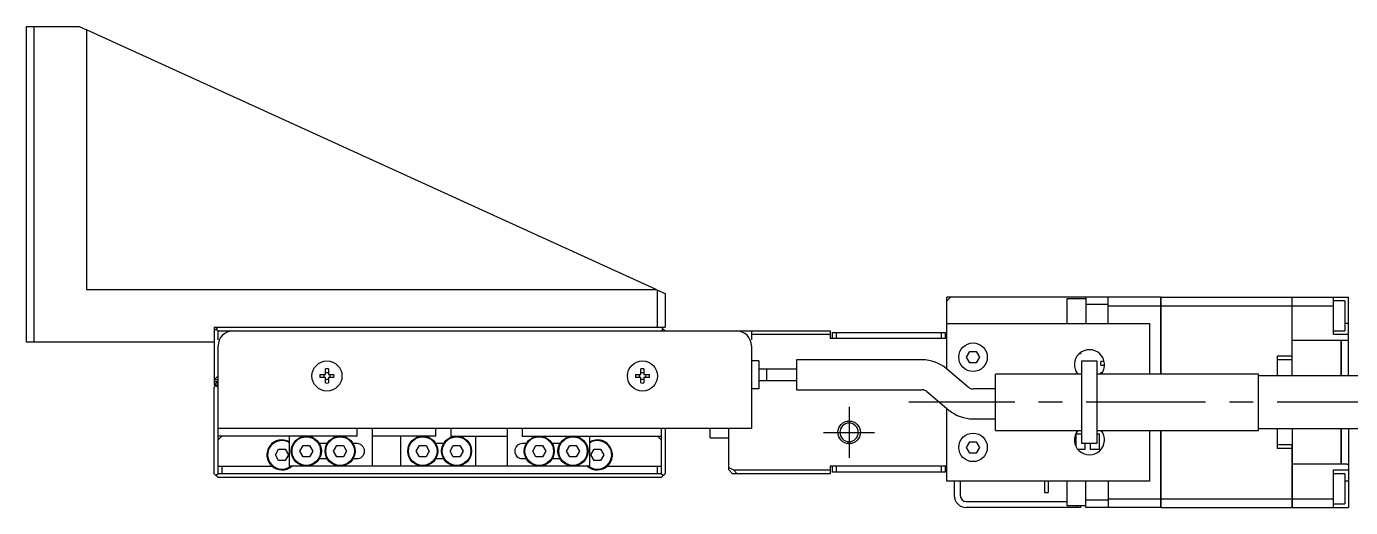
# Model space of a CAD drawing. Extents: x 0 to 759, y -8 to 648.
# Drawn here: x 0 to 176.2, y 296.2 to 360.2 of the extents above; entities that cross this region are included whole.
import ezdxf

# ---------------------------------------------------------------- set-up
doc = ezdxf.new("R2010")
doc.units = 0
doc.header["$LTSCALE"] = 0.5
doc.linetypes.add('CENTER', pattern=[50.8, 31.75, -6.35, 6.35, -6.35])
for name, color, linetype in [('MSM_CENTER', 1, 'CENTER'), ('MSM_CONTINUOUS', 7, 'CONTINUOUS'), ('MSM_NARROW', 5, 'CONTINUOUS')]:
    doc.layers.add(name, color=color, linetype=linetype)

msp = doc.modelspace()

# ---------------------------------------------------------------- linework, layer by layer
at = {"layer": 'MSM_CENTER'}
for p, q in [((109.5, 309.575418), (109.5, 302.775418)), ((258.55, 310.175419), (117.45, 310.175419)), ((106.1, 306.175418), (112.9, 306.175418))]:
    msp.add_line(p, q, dxfattribs=at)
at = {"layer": 'MSM_CONTINUOUS'}
for p, q in [((0, 318.175418), (0, 360.175418)), ((0, 360.175418), (7, 360.175418)), ((1, 360.175418), (1, 318.175418)), ((7, 360.175418), (8, 359.719692)), ((8, 359.719692), (8, 325.175418)), ((18, 355.162429), (8, 359.719692)), ((83.800491, 325.175418), (18, 355.162429)), ((8, 325.175418), (83.800491, 325.175418)), ((83.800491, 325.175418), (84, 325.084496)), ((84, 320.175418), (84, 325.084496)), ((84, 325.084496), (85, 324.62877)), ((85, 324.62877), (85, 320.175418)), ((122.5, 314.607757), (122.5, 324.175419)), ((122.5, 323.675419), (123, 324.175419)), ((150.99, 324.175419), (122.5, 324.175419)), ((138.5, 323.925419), (138.5, 320.675419)), ((141, 323.925419), (138.5, 323.925419)), ((141, 324.175419), (141, 320.675419)), ((144, 323.175419), (141, 323.175419)), ((144, 320.675419), (144, 324.175419)), ((144, 323.020652), (150.99, 323.020652)), ((150.99, 313.925419), (150.99, 324.175419)), ((151, 324.165419), (150.99, 324.165419)), ((151, 323.016759), (150.99, 323.016759)), ((151, 324.175419), (168.49, 324.175419)), ((151, 324.175419), (151, 313.925419)), ((151, 323.020652), (168.49, 323.020652)), ((168.49, 315.828419), (168.49, 324.175419)), ((168.5, 324.165419), (168.49, 324.165419)), ((168.5, 323.016759), (168.49, 323.016759)), ((168.5, 313.675419), (168.5, 324.175419)), ((168.5, 324.175419), (176, 324.175419)), ((168.5, 323.020652), (174, 323.020652)), ((174, 319.175419), (174, 324.175419)), ((175.5, 323.675419), (174, 323.675419)), ((175.5, 323.675419), (175.5, 319.675419)), ((176, 313.675419), (176, 324.175419)), ((25, 320.175418), (85, 320.175418)), ((25, 319.675418), (25.5, 320.175418)), ((25, 320.175418), (25, 312.475418)), ((25.25, 319.925418), (25.5, 319.675418)), ((25.5, 318.475418), (25.5, 319.675418)), ((25.5, 319.675418), (107, 319.675418)), ((85, 319.675418), (84.5, 320.175418)), ((84.5, 319.675418), (84.75, 319.925418)), ((96.5, 319.675418), (96.5, 318.475418)), ((107, 319.175418), (96.5, 319.175418)), ((107, 319.675418), (107, 318.675418)), ((107.3, 318.675418), (107.3, 319.475418)), ((107.3, 319.475418), (122.3, 319.475418)), ((107.8, 319.475418), (107.8, 318.675418)), ((121.8, 318.675418), (121.8, 319.475418)), ((122.3, 319.475418), (122.3, 318.675418)), ((122.5, 320.675419), (149.5, 320.675419)), ((149.5, 320.675419), (149.5, 313.925419)), ((174, 319.675419), (175.5, 319.675419)), ((176, 319.175419), (174, 319.175419)), ((176, 320.675419), (175.5, 320.675419)), ((25, 318.175418), (0, 318.175418)), ((25.5, 300.675418), (25.5, 317.675418)), ((96.5, 317.675418), (96.5, 306.675418)), ((122.5, 318.675418), (107, 318.675418)), ((168.5, 318.425419), (174.99, 318.425419)), ((174.99, 313.675419), (174.99, 318.425419)), ((175, 318.415419), (174.99, 318.415419)), ((175, 318.425419), (175, 313.675419)), ((175, 318.425419), (175.8, 318.425419)), ((175.8, 318.404441), (175.8, 318.425419)), ((176, 318.404441), (175.8, 318.404441)), ((97.5, 315.675418), (96.5, 315.675418)), ((97.5, 315.675418), (97.5, 311.975418)), ((102.5, 315.825418), (102.5, 311.825418)), ((119.228996, 315.825418), (102.5, 315.825418)), ((125.133975, 316.175419), (125.566987, 316.925419)), ((125.566987, 315.425419), (125.133975, 316.175419)), ((125.566987, 316.925419), (126.433013, 316.925419)), ((126.433013, 316.925419), (126.866025, 316.175419)), ((126.866025, 316.175419), (126.433013, 315.425419)), ((140.5, 304.675419), (140.5, 315.675419)), ((140.5, 315.675419), (142.5, 315.675419)), ((142.5, 315.675419), (142.5, 304.675419)), ((143, 315.100421), (143, 315.600421)), ((143.454322, 315.600421), (143, 315.600421)), ((166.5, 316.328419), (166.5, 313.675419)), ((168.49, 316.328419), (166.5, 316.328419)), ((168.5, 315.828419), (166.5, 315.828419)), ((39.071291, 313.875418), (39.8, 313.875418)), ((39.8, 313.875418), (39.8, 314.604127)), ((40.2, 314.604127), (40.2, 313.875418)), ((40.2, 313.875418), (40.928709, 313.875418)), ((81.071291, 313.875418), (81.8, 313.875418)), ((81.8, 313.875418), (81.8, 314.604127)), ((82.2, 314.604127), (82.2, 313.875418)), ((82.2, 313.875418), (82.928709, 313.875418)), ((102.5, 314.575418), (97.5, 314.575418)), ((98.5, 314.575418), (98.5, 313.075418)), ((125.366297, 312.202648), (122.442934, 314.65564)), ((126.433013, 315.425419), (125.566987, 315.425419)), ((129, 306.425419), (129, 313.925419)), ((140.5, 313.925419), (129, 313.925419)), ((164, 313.925419), (142.5, 313.925419)), ((143, 315.100421), (143.498593, 315.100421)), ((143, 313.925419), (143, 314.100421)), ((143.186529, 314.100421), (143, 314.100421)), ((164, 306.425419), (164, 313.925419)), ((25.5, 313.675418), (25, 313.175418)), ((25.5, 313.175418), (25, 313.175418)), ((25, 312.950418), (25.5, 312.950418)), ((25, 312.175418), (25.5, 312.675418)), ((25.1, 312.375418), (25, 312.475418)), ((25, 300.675418), (25, 312.175418)), ((25.1, 312.275418), (25.1, 312.475418)), ((25.25, 312.425418), (25.5, 312.175418)), ((25.5, 312.775418), (25.4, 312.775418)), ((39.8, 313.475418), (39.071291, 313.475418)), ((39.8, 312.746709), (39.8, 313.475418)), ((40.2, 313.475418), (40.2, 312.746709)), ((40.928709, 313.475418), (40.2, 313.475418)), ((81.8, 313.475418), (81.071291, 313.475418)), ((81.8, 312.746709), (81.8, 313.475418)), ((82.928709, 313.475418), (82.2, 313.475418)), ((82.2, 313.475418), (82.2, 312.746709)), ((97.5, 311.975418), (96.5, 311.975418)), ((97.5, 313.075418), (102.5, 313.075418)), ((129, 311.968692), (126.009084, 311.968692)), ((212, 313.675419), (164, 313.675419)), ((102.5, 311.825418), (119.228996, 311.825418)), ((119.871784, 311.591463), (122.795146, 309.13847)), ((122.5, 299.675419), (122.5, 309.386127)), ((96.5, 306.675418), (25.5, 306.675418)), ((44, 305.675418), (44, 306.675418)), ((46, 306.675418), (46, 301.675418)), ((54.5, 305.675418), (54.5, 306.675418)), ((56.5, 306.675418), (56.5, 305.675418)), ((64, 306.675418), (64, 301.675418)), ((66, 306.675418), (66, 305.675418)), ((84.5, 306.675418), (84.5, 300.675418)), ((85, 306.675418), (85, 300.675418)), ((91, 305.425418), (91, 306.675418)), ((93.5, 301.175418), (93.5, 306.675418)), ((126.009084, 307.968692), (129, 307.968692)), ((164, 306.675419), (212, 306.675419)), ((166.5, 306.675419), (166.5, 304.022419)), ((168.5, 306.675419), (168.5, 296.175419)), ((174.99, 301.925419), (174.99, 306.675419)), ((175, 306.675419), (175, 301.925419)), ((176, 306.675419), (176, 296.175419)), ((25.5, 305.175418), (26, 305.675418)), ((44, 305.675418), (25.5, 305.675418)), ((35, 301.675418), (35, 305.675418)), ((54.5, 305.675418), (46, 305.675418)), ((49.8, 305.675418), (49.8, 301.675418)), ((56.5, 305.675418), (64, 305.675418)), ((59.8, 301.675418), (59.8, 305.675418)), ((66, 305.675418), (84.5, 305.675418)), ((75, 301.675418), (75, 305.675418)), ((84, 305.675418), (84.5, 305.175418)), ((91, 305.425418), (93.5, 305.425418)), ((125.133975, 304.175419), (125.566987, 304.925419)), ((125.566987, 304.925419), (126.433013, 304.925419)), ((126.433013, 304.925419), (126.866025, 304.175419)), ((129, 306.425419), (140.5, 306.425419)), ((139.6675, 305.952921), (139.6675, 304.374205)), ((140.5, 305.952921), (139.6675, 305.952921)), ((142.5, 306.425419), (164, 306.425419)), ((142.8225, 305.952921), (142.5, 305.952921)), ((142.8225, 303.952921), (142.8225, 305.952921)), ((149.5, 306.425419), (149.5, 299.675419)), ((150.99, 296.175419), (150.99, 306.425419)), ((151, 306.425419), (151, 296.175419)), ((33.133975, 303.175418), (33.566987, 303.925418)), ((33.566987, 302.425418), (33.133975, 303.175418)), ((33.566987, 303.925418), (34.433013, 303.925418)), ((34.433013, 303.925418), (34.866025, 303.175418)), ((34.866025, 303.175418), (34.433013, 302.425418)), ((36.383975, 303.675418), (36.816987, 304.425418)), ((36.816987, 302.925418), (36.383975, 303.675418)), ((36.816987, 304.425418), (37.683013, 304.425418)), ((37.683013, 304.425418), (38.116025, 303.675418)), ((38.116025, 303.675418), (37.683013, 302.925418)), ((40.017949, 304.675418), (38.982051, 304.675418)), ((40.883975, 303.675418), (41.316987, 304.425418)), ((41.316987, 302.925418), (40.883975, 303.675418)), ((41.316987, 304.425418), (42.183013, 304.425418)), ((42.183013, 304.425418), (42.616025, 303.675418)), ((42.616025, 303.675418), (42.183013, 302.925418)), ((44, 304.675418), (43.482051, 304.675418)), ((51.883975, 303.675418), (52.316987, 304.425418)), ((52.316987, 302.925418), (51.883975, 303.675418)), ((52.316987, 304.425418), (53.183013, 304.425418)), ((53.183013, 304.425418), (53.616025, 303.675418)), ((53.616025, 303.675418), (53.183013, 302.925418)), ((55.517949, 304.675418), (54.482051, 304.675418)), ((56.383975, 303.675418), (56.816987, 304.425418)), ((56.816987, 302.925418), (56.383975, 303.675418)), ((56.816987, 304.425418), (57.683013, 304.425418)), ((57.683013, 304.425418), (58.116025, 303.675418)), ((58.116025, 303.675418), (57.683013, 302.925418)), ((66.517949, 304.675418), (66, 304.675418)), ((67.383975, 303.675418), (67.816987, 304.425418)), ((67.816987, 302.925418), (67.383975, 303.675418)), ((67.816987, 304.425418), (68.683013, 304.425418)), ((68.683013, 304.425418), (69.116025, 303.675418)), ((69.116025, 303.675418), (68.683013, 302.925418)), ((71.017949, 304.675418), (69.982051, 304.675418)), ((71.883975, 303.675418), (72.316987, 304.425418)), ((72.316987, 302.925418), (71.883975, 303.675418)), ((72.316987, 304.425418), (73.183013, 304.425418)), ((73.183013, 304.425418), (73.616025, 303.675418)), ((73.616025, 303.675418), (73.183013, 302.925418)), ((75.133975, 303.175418), (75.566987, 303.925418)), ((75.566987, 302.425418), (75.133975, 303.175418)), ((75.566987, 303.925418), (76.433013, 303.925418)), ((76.433013, 303.925418), (76.866025, 303.175418)), ((76.866025, 303.175418), (76.433013, 302.425418)), ((125.566987, 303.425419), (125.133975, 304.175419)), ((126.433013, 303.425419), (125.566987, 303.425419)), ((126.866025, 304.175419), (126.433013, 303.425419)), ((139.917123, 303.952921), (140.9175, 303.952921)), ((142.5, 304.675419), (140.5, 304.675419)), ((140.9175, 303.952921), (140.9175, 304.675419)), ((141.5725, 304.675419), (141.5725, 303.952921)), ((141.5725, 303.952921), (142.8225, 303.952921)), ((168.5, 304.522419), (166.5, 304.522419)), ((168.49, 304.022419), (166.5, 304.022419)), ((168.49, 296.175419), (168.49, 304.522419)), ((25.5, 301.675418), (32.677124, 301.675418)), ((26, 301.675418), (26, 300.675418)), ((34.433013, 302.425418), (33.566987, 302.425418)), ((75, 301.675418), (35, 301.675418)), ((37.683013, 302.925418), (36.816987, 302.925418)), ((38.982051, 302.675418), (40.017949, 302.675418)), ((42.183013, 302.925418), (41.316987, 302.925418)), ((43.482051, 302.675418), (44, 302.675418)), ((53.183013, 302.925418), (52.316987, 302.925418)), ((54.482051, 302.675418), (55.517949, 302.675418)), ((57.683013, 302.925418), (56.816987, 302.925418)), ((66, 302.675418), (66.517949, 302.675418)), ((68.683013, 302.925418), (67.816987, 302.925418)), ((69.982051, 302.675418), (71.017949, 302.675418)), ((73.183013, 302.925418), (72.316987, 302.925418)), ((76.433013, 302.425418), (75.566987, 302.425418)), ((77.322876, 301.675418), (84.5, 301.675418)), ((84, 300.675418), (84, 301.675418)), ((93.5, 301.481604), (94.112372, 301.175418)), ((122.5, 301.675418), (107, 301.675418)), ((107, 301.675418), (107, 300.675418)), ((107.3, 300.875418), (107.3, 301.675418)), ((107.8, 301.675418), (107.8, 300.875418)), ((121.8, 300.875418), (121.8, 301.675418)), ((122.3, 301.675418), (122.3, 300.875418)), ((174.99, 301.925419), (168.5, 301.925419)), ((175, 301.935419), (174.99, 301.935419)), ((175.8, 301.925419), (175, 301.925419)), ((175.8, 301.946397), (176, 301.946397)), ((175.8, 301.925419), (175.8, 301.946397)), ((25.5, 300.175418), (25, 300.675418)), ((25.5, 300.675418), (25.25, 300.425418)), ((84.5, 300.675418), (25.5, 300.675418)), ((84.5, 300.175418), (25.5, 300.175418)), ((84.75, 300.425418), (84.5, 300.675418)), ((84.5, 300.175418), (85, 300.675418)), ((94, 300.675418), (93.5, 301.175418)), ((107, 300.675418), (94, 300.675418)), ((94.112372, 301.175418), (107, 301.175418)), ((94.112372, 301.175418), (94.612372, 300.675418)), ((122.5, 300.875418), (107.3, 300.875418)), ((149.5, 299.675419), (122.5, 299.675419)), ((123.5, 299.675419), (123.5, 297.775418)), ((124.3, 299.675419), (124.3, 297.775418)), ((135.5, 299.675419), (135.5, 298.175419)), ((136, 299.675419), (136, 298.175419)), ((138.5, 299.675419), (138.5, 296.425419)), ((141, 296.175419), (141, 299.675419)), ((144, 299.675419), (144, 296.175419)), ((174, 301.175419), (176, 301.175419)), ((174, 296.175419), (174, 301.175419)), ((175.5, 300.675419), (174, 300.675419)), ((175.5, 300.675419), (175.5, 296.675419)), ((176, 299.675419), (175.5, 299.675419)), ((135.5, 298.175419), (136, 298.175419)), ((125.1, 296.975418), (138.5, 296.975418)), ((140.3, 296.175418), (125.1, 296.175418)), ((138.5, 296.425419), (141, 296.425419)), ((139.8, 296.175418), (139.8, 296.425419)), ((140.3, 296.425419), (140.3, 296.175418)), ((141, 297.175419), (144, 297.175419)), ((150.99, 296.175419), (141, 296.175419)), ((144, 297.330187), (150.99, 297.330187)), ((151, 297.33408), (150.99, 297.33408)), ((151, 296.185419), (150.99, 296.185419)), ((151, 297.330187), (168.49, 297.330187)), ((151, 296.175419), (168.49, 296.175419)), ((168.5, 297.33408), (168.49, 297.33408)), ((168.5, 296.185419), (168.49, 296.185419)), ((168.5, 297.330187), (174, 297.330187)), ((168.5, 296.175419), (176, 296.175419)), ((174, 296.675419), (175.5, 296.675419))]:
    msp.add_line(p, q, dxfattribs=at)
for centre, radius in [((126, 316.175419), 1.9), ((40, 313.675418), 2), ((82, 313.675418), 2), ((37.25, 303.675418), 2), ((37.25, 303.675418), 1.9), ((41.75, 303.675418), 2), ((41.75, 303.675418), 1.9), ((52.75, 303.675418), 2), ((52.75, 303.675418), 1.9), ((57.25, 303.675418), 2), ((57.25, 303.675418), 1.9), ((68.25, 303.675418), 2), ((68.25, 303.675418), 1.9), ((72.75, 303.675418), 2), ((72.75, 303.675418), 1.9), ((126, 304.175419), 1.9)]:
    msp.add_circle(centre, radius, dxfattribs=at)
at = {"layer": 'MSM_CONTINUOUS', "extrusion": (0, 0, -1)}
msp.add_circle((-109.5, 306.175418), 1.2295, dxfattribs=at)
at = {"layer": 'MSM_CONTINUOUS'}
for centre, radius, start, end in [((27.5, 317.675418), 2, 90, 180), ((94.5, 317.675418), 2, 0, 90), ((119.228996, 310.825418), 5, 50, 90), ((141.5, 315.175419), 2, 321.317813, 218.68215917), ((140.2, 316.842921), 0.2, 255.074357, 0.806261), ((40, 313.675418), 0.95, 167.846803, 192.153197), ((40, 313.675418), 0.435085, 152.633517, 207.366483), ((40, 313.675418), 0.95, 77.846803, 102.153197), ((40, 313.675418), 0.435085, 62.633517, 117.366483), ((40, 313.675418), 0.435085, 332.633517, 27.366483), ((40, 313.675418), 0.95, 347.846803, 12.153197), ((82, 313.675418), 0.95, 167.846803, 192.153197), ((82, 313.675418), 0.435085, 152.633517, 207.366483), ((82, 313.675418), 0.95, 77.846803, 102.153197), ((82, 313.675418), 0.435085, 62.633517, 117.366483), ((82, 313.675418), 0.435085, 332.633517, 27.366483), ((82, 313.675418), 0.95, 347.846803, 12.153197), ((25.4, 312.475418), 0.3, 90, 180), ((40, 313.675418), 0.435085, 242.633517, 297.366483), ((40, 313.675418), 0.95, 257.846803, 282.153197), ((82, 313.675418), 0.435085, 242.633517, 297.366483), ((82, 313.675418), 0.95, 257.846803, 282.153197), ((126.009084, 312.968692), 1, 230, 270), ((119.228996, 310.825418), 1, 50, 90), ((126.009084, 312.968692), 5, 230, 270), ((34, 303.175418), 2, 60, 311.40960903), ((34, 303.175418), 1.9, 58.243136, 307.86363054), ((76, 303.175418), 2, 228.590378, 119.99997653), ((76, 303.175418), 1.9, 232.136354, 121.75683702), ((141.5, 305.175419), 2, 141.317813, 38.68219661), ((44, 303.675418), 1, 270, 90), ((66, 303.675418), 1, 90, 270), ((125.1, 297.775418), 1.6, 180, 270), ((125.1, 297.775418), 0.8, 180, 270)]:
    msp.add_arc(centre, radius, start, end, dxfattribs=at)
at = {"layer": 'MSM_NARROW'}
msp.add_circle((109.5, 306.175418), 1.5, dxfattribs=at)

doc.saveas('drawing.dxf')
